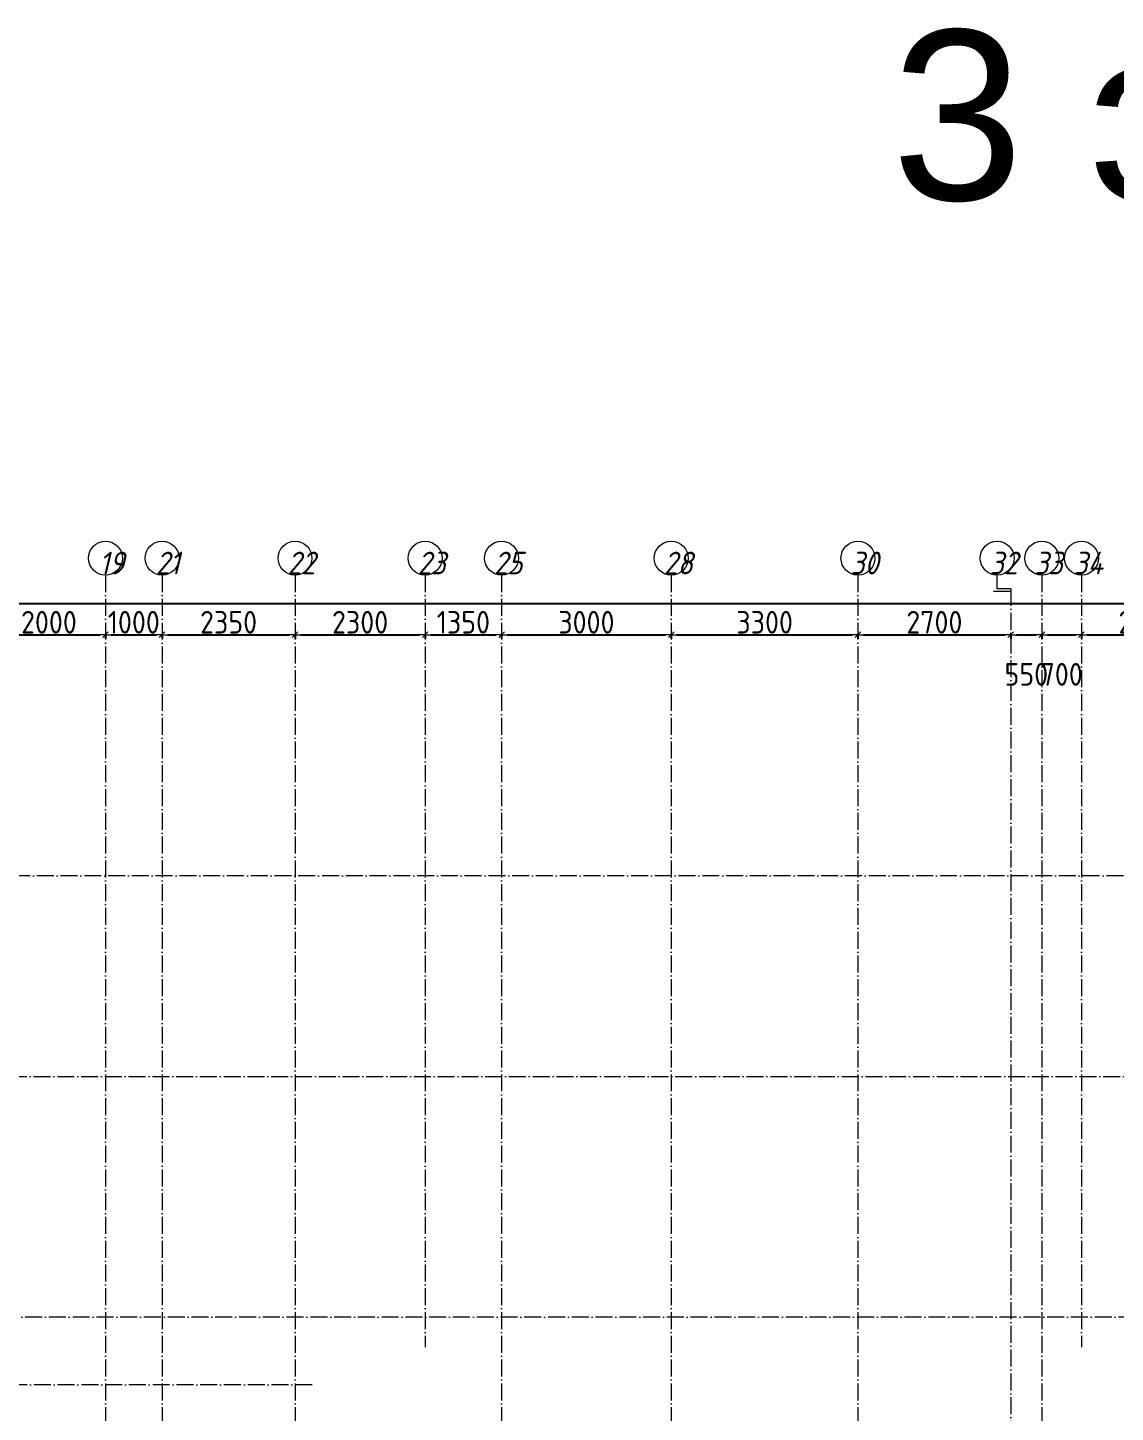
# Model space of a CAD drawing. Header units: millimetres. Extents: x -135211 to 49383, y -8033 to 228499.
# Drawn here: x -102367 to -83144, y 204030 to 228499 of the extents above; entities that cross this region are included whole.
import ezdxf

# ---------------------------------------------------------------- set-up
doc = ezdxf.new("R2010")
doc.units = ezdxf.units.MM
doc.linetypes.add('50_200_ШТРИХ_1Т_ш5_п1_п1_', pattern=[700, 500, -100, 0, -100])
for name, color, linetype, lineweight in [('A-____-____-DIMS', 7, 'Continuous', 9), ('S-GRID-____-IDEN', 7, 'Continuous', 9), ('S-GRID-____-OTLN', 7, 'Continuous', 9), ('S-GRID-____-OTLN-1', 7, '50_200_ШТРИХ_1Т_ш5_п1_п1_', 9)]:
    doc.layers.add(name, color=color, linetype=linetype, lineweight=lineweight)
doc.styles.add('ISOCPEUR_I_9', font='isocpeui.ttf', dxfattribs={"width": 0.9, "height": 250})
doc.styles.get("Standard").update_dxf_attribs({"font": 'arial.ttf'})
doc.styles.add('СПДС', font='isocpeur.ttf', dxfattribs={"width": 0.9})
doc.dimstyles.new('Размера А3', dxfattribs={"dimtxt": 200, "dimasz": 100, "dimexe": 70, "dimexo": 100, "dimgap": 20, "dimtad": 1, "dimdec": 0, "dimrnd": 10, "dimzin": 0, "dimdsep": 46, "dimtxsty": 'СПДС', "dimblk": 'ARROWHEAD_6', "dimcen": 1, "dimclrd": 256, "dimclre": 256, "dimclrt": 256, "dimazin": 0, "dimtfac": 1, "dimtdec": 0, "dimtmove": 2, "dimatfit": 3, "dimfxl": 1, "dimtolj": 1, "dimtzin": 0, "dimarcsym": 0})

# ---------------------------------------------------------------- blocks, each defined once
blk = doc.blocks.new('Ось сетки - Круг_Ø6_00__ISO-2_5_0_9K_-25732049-АР1_План отверстий 3 этажа в осях 1-64_Ю-ЯЯ')
at = {"layer": 'S-GRID-____-IDEN'}
blk.add_circle((0, 0), 3, dxfattribs=at)
blk = doc.blocks.new('ARROWHEAD_6')
at = {"color": 0, "linetype": 'Continuous'}
for p, q in [((0, 0), (-1, 0)), ((-0.5, -0.5), (0.5, 0.5))]:
    blk.add_line(p, q, dxfattribs=at)
blk = doc.blocks.new('*D895')
at = {"layer": 'A-____-____-DIMS', "lineweight": -2, "transparency": 16777216}
for p, q in [((-102992, 217779), (-102992, 217702)), ((-100992, 217779), (-100992, 217702)), ((-102892, 217772), (-101092, 217772))]:
    blk.add_line(p, q, dxfattribs=at)
at = {"layer": 'Defpoints', "color": 0, "transparency": 16777216}
for p in [(-102992, 217879), (-100992, 217879), (-100992, 217772)]:
    blk.add_point(p, dxfattribs=at)
at = {"layer": 'A-____-____-DIMS', "lineweight": -2, "transparency": 16777216, "xscale": 100, "yscale": 100, "zscale": 100, "rotation": 180}
blk.add_blockref('ARROWHEAD_6', (-102992, 217772), dxfattribs=at)
at = {"layer": 'A-____-____-DIMS', "lineweight": -2, "transparency": 16777216, "xscale": 100, "yscale": 100, "zscale": 100}
blk.add_blockref('ARROWHEAD_6', (-100992, 217772), dxfattribs=at)
at = {"layer": 'A-____-____-DIMS', "transparency": 16777216, "insert": (-101992, 217992), "char_height": 400, "attachment_point": 5, "style": 'СПДС'}
blk.add_mtext('\\A1;2000', dxfattribs=at)
blk = doc.blocks.new('*D896')
at = {"layer": 'A-____-____-DIMS', "lineweight": -2, "transparency": 16777216}
for p, q in [((-100992, 217779), (-100992, 217702)), ((-99992, 217779), (-99992, 217702)), ((-100892, 217772), (-100092, 217772))]:
    blk.add_line(p, q, dxfattribs=at)
at = {"layer": 'Defpoints', "color": 0, "transparency": 16777216}
for p in [(-100992, 217879), (-99992, 217879), (-99992, 217772)]:
    blk.add_point(p, dxfattribs=at)
at = {"layer": 'A-____-____-DIMS', "lineweight": -2, "transparency": 16777216, "xscale": 100, "yscale": 100, "zscale": 100, "rotation": 180}
blk.add_blockref('ARROWHEAD_6', (-100992, 217772), dxfattribs=at)
at = {"layer": 'A-____-____-DIMS', "lineweight": -2, "transparency": 16777216, "xscale": 100, "yscale": 100, "zscale": 100}
blk.add_blockref('ARROWHEAD_6', (-99992, 217772), dxfattribs=at)
at = {"layer": 'A-____-____-DIMS', "transparency": 16777216, "insert": (-100492, 217992), "char_height": 400, "attachment_point": 5, "style": 'СПДС'}
blk.add_mtext('\\A1;1000', dxfattribs=at)
blk = doc.blocks.new('*D897')
at = {"layer": 'A-____-____-DIMS', "lineweight": -2, "transparency": 16777216}
for p, q in [((-99992, 217779), (-99992, 217702)), ((-97642, 217779), (-97642, 217702)), ((-99892, 217772), (-97742, 217772))]:
    blk.add_line(p, q, dxfattribs=at)
at = {"layer": 'Defpoints', "color": 0, "transparency": 16777216}
for p in [(-99992, 217879), (-97642, 217879), (-97642, 217772)]:
    blk.add_point(p, dxfattribs=at)
at = {"layer": 'A-____-____-DIMS', "lineweight": -2, "transparency": 16777216, "xscale": 100, "yscale": 100, "zscale": 100, "rotation": 180}
blk.add_blockref('ARROWHEAD_6', (-99992, 217772), dxfattribs=at)
at = {"layer": 'A-____-____-DIMS', "lineweight": -2, "transparency": 16777216, "xscale": 100, "yscale": 100, "zscale": 100}
blk.add_blockref('ARROWHEAD_6', (-97642, 217772), dxfattribs=at)
at = {"layer": 'A-____-____-DIMS', "transparency": 16777216, "insert": (-98817, 217992), "char_height": 400, "attachment_point": 5, "style": 'СПДС'}
blk.add_mtext('\\A1;2350', dxfattribs=at)
blk = doc.blocks.new('*D898')
at = {"layer": 'A-____-____-DIMS', "lineweight": -2, "transparency": 16777216}
for p, q in [((-97642, 217779), (-97642, 217702)), ((-95342, 217779), (-95342, 217702)), ((-97542, 217772), (-95442, 217772))]:
    blk.add_line(p, q, dxfattribs=at)
at = {"layer": 'Defpoints', "color": 0, "transparency": 16777216}
for p in [(-97642, 217879), (-95342, 217879), (-95342, 217772)]:
    blk.add_point(p, dxfattribs=at)
at = {"layer": 'A-____-____-DIMS', "lineweight": -2, "transparency": 16777216, "xscale": 100, "yscale": 100, "zscale": 100, "rotation": 180}
blk.add_blockref('ARROWHEAD_6', (-97642, 217772), dxfattribs=at)
at = {"layer": 'A-____-____-DIMS', "lineweight": -2, "transparency": 16777216, "xscale": 100, "yscale": 100, "zscale": 100}
blk.add_blockref('ARROWHEAD_6', (-95342, 217772), dxfattribs=at)
at = {"layer": 'A-____-____-DIMS', "transparency": 16777216, "insert": (-96492, 217992), "char_height": 400, "attachment_point": 5, "style": 'СПДС'}
blk.add_mtext('\\A1;2300', dxfattribs=at)
blk = doc.blocks.new('*D899')
at = {"layer": 'A-____-____-DIMS', "lineweight": -2, "transparency": 16777216}
for p, q in [((-95342, 217779), (-95342, 217702)), ((-93992, 217779), (-93992, 217702)), ((-95242, 217772), (-94092, 217772))]:
    blk.add_line(p, q, dxfattribs=at)
at = {"layer": 'Defpoints', "color": 0, "transparency": 16777216}
for p in [(-95342, 217879), (-93992, 217879), (-93992, 217772)]:
    blk.add_point(p, dxfattribs=at)
at = {"layer": 'A-____-____-DIMS', "lineweight": -2, "transparency": 16777216, "xscale": 100, "yscale": 100, "zscale": 100, "rotation": 180}
blk.add_blockref('ARROWHEAD_6', (-95342, 217772), dxfattribs=at)
at = {"layer": 'A-____-____-DIMS', "lineweight": -2, "transparency": 16777216, "xscale": 100, "yscale": 100, "zscale": 100}
blk.add_blockref('ARROWHEAD_6', (-93992, 217772), dxfattribs=at)
at = {"layer": 'A-____-____-DIMS', "transparency": 16777216, "insert": (-94667, 217992), "char_height": 400, "attachment_point": 5, "style": 'СПДС'}
blk.add_mtext('\\A1;1350', dxfattribs=at)
blk = doc.blocks.new('*D900')
at = {"layer": 'A-____-____-DIMS', "lineweight": -2, "transparency": 16777216}
for p, q in [((-93992, 217779), (-93992, 217702)), ((-90992, 217779), (-90992, 217702)), ((-93892, 217772), (-91092, 217772))]:
    blk.add_line(p, q, dxfattribs=at)
at = {"layer": 'Defpoints', "color": 0, "transparency": 16777216}
for p in [(-93992, 217879), (-90992, 217879), (-90992, 217772)]:
    blk.add_point(p, dxfattribs=at)
at = {"layer": 'A-____-____-DIMS', "lineweight": -2, "transparency": 16777216, "xscale": 100, "yscale": 100, "zscale": 100, "rotation": 180}
blk.add_blockref('ARROWHEAD_6', (-93992, 217772), dxfattribs=at)
at = {"layer": 'A-____-____-DIMS', "lineweight": -2, "transparency": 16777216, "xscale": 100, "yscale": 100, "zscale": 100}
blk.add_blockref('ARROWHEAD_6', (-90992, 217772), dxfattribs=at)
at = {"layer": 'A-____-____-DIMS', "transparency": 16777216, "insert": (-92492, 217992), "char_height": 400, "attachment_point": 5, "style": 'СПДС'}
blk.add_mtext('\\A1;3000', dxfattribs=at)
blk = doc.blocks.new('*D901')
at = {"layer": 'A-____-____-DIMS', "lineweight": -2, "transparency": 16777216}
for p, q in [((-90992, 217779), (-90992, 217702)), ((-87692, 217779), (-87692, 217702)), ((-90892, 217772), (-87792, 217772))]:
    blk.add_line(p, q, dxfattribs=at)
at = {"layer": 'Defpoints', "color": 0, "transparency": 16777216}
for p in [(-90992, 217879), (-87692, 217879), (-87692, 217772)]:
    blk.add_point(p, dxfattribs=at)
at = {"layer": 'A-____-____-DIMS', "lineweight": -2, "transparency": 16777216, "xscale": 100, "yscale": 100, "zscale": 100, "rotation": 180}
blk.add_blockref('ARROWHEAD_6', (-90992, 217772), dxfattribs=at)
at = {"layer": 'A-____-____-DIMS', "lineweight": -2, "transparency": 16777216, "xscale": 100, "yscale": 100, "zscale": 100}
blk.add_blockref('ARROWHEAD_6', (-87692, 217772), dxfattribs=at)
at = {"layer": 'A-____-____-DIMS', "transparency": 16777216, "insert": (-89342, 217992), "char_height": 400, "attachment_point": 5, "style": 'СПДС'}
blk.add_mtext('\\A1;3300', dxfattribs=at)
blk = doc.blocks.new('*D902')
at = {"layer": 'A-____-____-DIMS', "lineweight": -2, "transparency": 16777216}
for p, q in [((-87692, 217779), (-87692, 217702)), ((-84992, 217779), (-84992, 217702)), ((-87592, 217772), (-85092, 217772))]:
    blk.add_line(p, q, dxfattribs=at)
at = {"layer": 'Defpoints', "color": 0, "transparency": 16777216}
for p in [(-87692, 217879), (-84992, 217879), (-84992, 217772)]:
    blk.add_point(p, dxfattribs=at)
at = {"layer": 'A-____-____-DIMS', "lineweight": -2, "transparency": 16777216, "xscale": 100, "yscale": 100, "zscale": 100, "rotation": 180}
blk.add_blockref('ARROWHEAD_6', (-87692, 217772), dxfattribs=at)
at = {"layer": 'A-____-____-DIMS', "lineweight": -2, "transparency": 16777216, "xscale": 100, "yscale": 100, "zscale": 100}
blk.add_blockref('ARROWHEAD_6', (-84992, 217772), dxfattribs=at)
at = {"layer": 'A-____-____-DIMS', "transparency": 16777216, "insert": (-86342, 217992), "char_height": 400, "attachment_point": 5, "style": 'СПДС'}
blk.add_mtext('\\A1;2700', dxfattribs=at)
blk = doc.blocks.new('*D903')
at = {"layer": 'A-____-____-DIMS', "lineweight": -2, "transparency": 16777216}
for p, q in [((-84992, 217779), (-84992, 217702)), ((-84442, 217779), (-84442, 217702)), ((-84892, 217772), (-84542, 217772))]:
    blk.add_line(p, q, dxfattribs=at)
at = {"layer": 'Defpoints', "color": 0, "transparency": 16777216}
for p in [(-84992, 217879), (-84442, 217879), (-84442, 217772)]:
    blk.add_point(p, dxfattribs=at)
at = {"layer": 'A-____-____-DIMS', "lineweight": -2, "transparency": 16777216, "xscale": 100, "yscale": 100, "zscale": 100, "rotation": 180}
blk.add_blockref('ARROWHEAD_6', (-84992, 217772), dxfattribs=at)
at = {"layer": 'A-____-____-DIMS', "lineweight": -2, "transparency": 16777216, "xscale": 100, "yscale": 100, "zscale": 100}
blk.add_blockref('ARROWHEAD_6', (-84442, 217772), dxfattribs=at)
at = {"layer": 'A-____-____-DIMS', "transparency": 16777216, "insert": (-84717, 217072), "char_height": 400, "attachment_point": 5, "style": 'СПДС'}
blk.add_mtext('\\A1;550', dxfattribs=at)
blk = doc.blocks.new('*D904')
at = {"layer": 'A-____-____-DIMS', "lineweight": -2, "transparency": 16777216}
for p, q in [((-84442, 217779), (-84442, 217702)), ((-83742, 217779), (-83742, 217702)), ((-84342, 217772), (-83842, 217772))]:
    blk.add_line(p, q, dxfattribs=at)
at = {"layer": 'Defpoints', "color": 0, "transparency": 16777216}
for p in [(-84442, 217879), (-83742, 217879), (-83742, 217772)]:
    blk.add_point(p, dxfattribs=at)
at = {"layer": 'A-____-____-DIMS', "lineweight": -2, "transparency": 16777216, "xscale": 100, "yscale": 100, "zscale": 100, "rotation": 180}
blk.add_blockref('ARROWHEAD_6', (-84442, 217772), dxfattribs=at)
at = {"layer": 'A-____-____-DIMS', "lineweight": -2, "transparency": 16777216, "xscale": 100, "yscale": 100, "zscale": 100}
blk.add_blockref('ARROWHEAD_6', (-83742, 217772), dxfattribs=at)
at = {"layer": 'A-____-____-DIMS', "transparency": 16777216, "insert": (-84092, 217072), "char_height": 400, "attachment_point": 5, "style": 'СПДС'}
blk.add_mtext('\\A1;700', dxfattribs=at)
blk = doc.blocks.new('*D905')
at = {"layer": 'A-____-____-DIMS', "lineweight": -2, "transparency": 16777216}
for p, q in [((-83742, 217779), (-83742, 217702)), ((-81442, 217779), (-81442, 217702)), ((-83642, 217772), (-81542, 217772))]:
    blk.add_line(p, q, dxfattribs=at)
at = {"layer": 'Defpoints', "color": 0, "transparency": 16777216}
for p in [(-83742, 217879), (-81442, 217879), (-81442, 217772)]:
    blk.add_point(p, dxfattribs=at)
at = {"layer": 'A-____-____-DIMS', "lineweight": -2, "transparency": 16777216, "xscale": 100, "yscale": 100, "zscale": 100, "rotation": 180}
blk.add_blockref('ARROWHEAD_6', (-83742, 217772), dxfattribs=at)
at = {"layer": 'A-____-____-DIMS', "lineweight": -2, "transparency": 16777216, "xscale": 100, "yscale": 100, "zscale": 100}
blk.add_blockref('ARROWHEAD_6', (-81442, 217772), dxfattribs=at)
at = {"layer": 'A-____-____-DIMS', "transparency": 16777216, "insert": (-82592, 217992), "char_height": 400, "attachment_point": 5, "style": 'СПДС'}
blk.add_mtext('\\A1;2300', dxfattribs=at)
blk = doc.blocks.new('*D924')
at = {"layer": 'A-____-____-DIMS', "lineweight": -2, "transparency": 16777216}
for p, q in [((-132292, 218331), (-132292, 218255)), ((-132192, 218325), (-81323, 218325)), ((-28892, 218325), (-79915, 218325)), ((-28792, 218331), (-28792, 218255))]:
    blk.add_line(p, q, dxfattribs=at)
at = {"layer": 'Defpoints', "color": 0, "transparency": 16777216}
for p in [(-132292, 218431), (-28792, 218431), (-28792, 218325)]:
    blk.add_point(p, dxfattribs=at)
at = {"layer": 'A-____-____-DIMS', "lineweight": -2, "transparency": 16777216, "xscale": 100, "yscale": 100, "zscale": 100, "rotation": 180}
blk.add_blockref('ARROWHEAD_6', (-132292, 218325), dxfattribs=at)
at = {"layer": 'A-____-____-DIMS', "lineweight": -2, "transparency": 16777216, "xscale": 100, "yscale": 100, "zscale": 100}
blk.add_blockref('ARROWHEAD_6', (-28792, 218325), dxfattribs=at)
at = {"layer": 'A-____-____-DIMS', "transparency": 16777216, "insert": (-81303, 218751), "char_height": 400, "attachment_point": 1, "line_spacing_factor": 1.149209, "style": 'СПДС'}
blk.add_mtext('\\A1;103500', dxfattribs=at)

msp = doc.modelspace()

# ---------------------------------------------------------------- linework, layer by layer
at = {"layer": 'S-GRID-____-OTLN'}
msp.add_line((-84992.3, 218536.6), (-85297.1, 218536.6), dxfattribs=at)
at = {"layer": 'S-GRID-____-OTLN-1', "color": 251, "ltscale": 0.6, "true_color": 0x636466}
for p, q in [((-100992.3, 218824.9), (-100992.3, 194607.5)), ((-99992.3, 218824.9), (-99992.3, 180823.6)), ((-97642.3, 218824.9), (-97642.3, 194607.5)), ((-95342.3, 218824.9), (-95342.3, 205179.4)), ((-93992.3, 218824.9), (-93992.3, 180823.6)), ((-90992.3, 218824.9), (-90992.3, 180823.6)), ((-87692.3, 218824.9), (-87692.3, 194607.5)), ((-85232.6, 218581.2), (-85232.6, 218824.9)), ((-84442.3, 218824.9), (-84442.3, 180823.6)), ((-83742.3, 218824.9), (-83742.3, 205179.4)), ((-84992.3, 218581.2), (-85232.6, 218581.2)), ((-84992.3, 218581.2), (-84992.3, 180962.3)), ((-25867.8, 213513.1), (-134611, 213513.1)), ((-134611, 209963.1), (-25867.8, 209963.1)), ((-82787.7, 205713.1), (-134611, 205713.1)), ((-97337.3, 204513.1), (-134611, 204513.1))]:
    msp.add_line(p, q, dxfattribs=at)

# ---------------------------------------------------------------- block references
at = {"layer": 'S-GRID-____-IDEN', "xscale": 99.99999999999993, "yscale": 99.99999999999993, "zscale": 99.99999999999993, "rotation": 180}
for p in [(-100992.3, 219124.9), (-99992.3, 219124.9), (-97642.3, 219124.9), (-95342.3, 219124.9), (-93992.3, 219124.9), (-90992.3, 219124.9), (-87692.3, 219124.9), (-85232.6, 219124.9), (-84442.3, 219124.9), (-83742.3, 219124.9)]:
    msp.add_blockref('Ось сетки - Круг_Ø6_00__ISO-2_5_0_9K_-25732049-АР1_План отверстий 3 этажа в осях 1-64_Ю-ЯЯ', p, dxfattribs=at)

# ---------------------------------------------------------------- texts
at = {"color": 1, "lineweight": 30, "insert": (-87097.8, 228454.8), "char_height": 3000, "attachment_point": 1}
msp.add_mtext_dynamic_manual_height_columns('3 этаж', width=55251, gutter_width=1, heights=[0], dxfattribs=at)
at = {"layer": 'S-GRID-____-IDEN', "char_height": 400, "attachment_point": 1, "style": 'ISOCPEUR_I_9'}
for s, insert, width in [('19', (-101102.8, 219238.8), 346.329), ('21', (-100102.8, 219238.8), 346.329), ('22', (-97776.6, 219238.8), 404.05), ('23', (-95476.6, 219238.8), 404.05), ('25', (-94126.6, 219238.8), 404.05), ('28', (-91126.6, 219238.8), 404.05), ('30', (-87826.6, 219238.8), 404.05), ('32', (-85367, 219238.8), 404.05), ('33', (-84576.6, 219238.8), 404.05), ('34', (-83885.6, 219238.8), 425.696)]:
    msp.add_mtext(s, dxfattribs=dict(at, insert=insert, width=width))

# ---------------------------------------------------------------- dimensions: what is measured, and where the dimension line sits
at = {"layer": 'A-____-____-DIMS'}
dim = msp.add_linear_dim(base=(-28792.3, 218324.7), p1=(-132292.3, 218430.8), p2=(-28792.3, 218430.8), dimstyle='Размера А3', override={"dimtxt": 400}, dxfattribs=at)
dim.commit()
dim.dimension.update_dxf_attribs({"geometry": '*D924', "text_midpoint": (-80619.4, 218484.6), "dimtype": 160})
for base, p1, p2, picture, middle in [((-100992.3, 217772.5), (-102992.3, 217878.5), (-100992.3, 217878.5), '*D895', (-101992.3, 217992.5)), ((-99992.3, 217772.5), (-100992.3, 217878.5), (-99992.3, 217878.5), '*D896', (-100492.3, 217992.5)), ((-97642.3, 217772.5), (-99992.3, 217878.5), (-97642.3, 217878.5), '*D897', (-98817.3, 217992.5)), ((-95342.3, 217772.5), (-97642.3, 217878.5), (-95342.3, 217878.5), '*D898', (-96492.3, 217992.5)), ((-93992.3, 217772.5), (-95342.3, 217878.5), (-93992.3, 217878.5), '*D899', (-94667.3, 217992.5)), ((-90992.3, 217772.5), (-93992.3, 217878.5), (-90992.3, 217878.5), '*D900', (-92492.3, 217992.5)), ((-87692.3, 217772.5), (-90992.3, 217878.5), (-87692.3, 217878.5), '*D901', (-89342.3, 217992.5)), ((-84992.3, 217772.5), (-87692.3, 217878.5), (-84992.3, 217878.5), '*D902', (-86342.3, 217992.5)), ((-81442.3, 217772.5), (-83742.3, 217878.5), (-81442.3, 217878.5), '*D905', (-82592.3, 217992.5)), ((-84442.3, 217772.5), (-84992.3, 217878.5), (-84442.3, 217878.5), '*D903', (-84717.3, 217072.5)), ((-83742.3, 217772.5), (-84442.3, 217878.5), (-83742.3, 217878.5), '*D904', (-84092.3, 217072.5))]:
    dim = msp.add_linear_dim(base=base, p1=p1, p2=p2, dimstyle='Размера А3', override={"dimtxt": 400}, dxfattribs=at)
    dim.commit()
    dim.dimension.update_dxf_attribs({"geometry": picture, "text_midpoint": middle})

doc.saveas('drawing.dxf')
